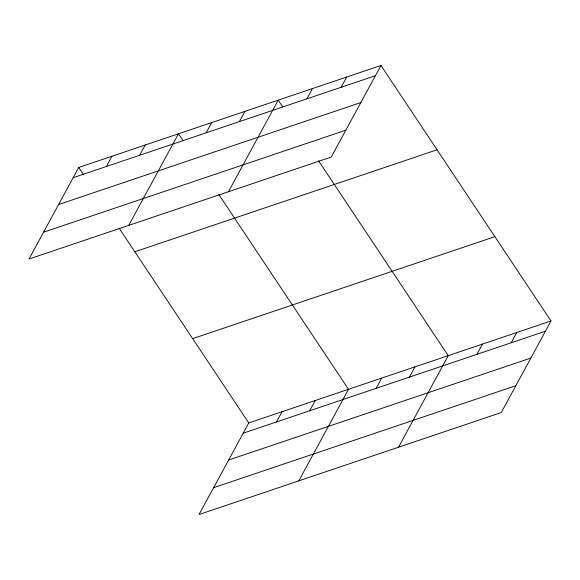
<?xml version="1.0" encoding="UTF-8"?>
<svg xmlns="http://www.w3.org/2000/svg" width="580" height="580" viewBox="0 0 580 580"><rect width="100%" height="100%" fill="white"/><g stroke="black" fill="none" stroke-linecap="round" stroke-linejoin="round"><path stroke-width="0.87" d="M380.959 65.475L78.721 167.46L29 259.028L331.238 157.049L380.959 65.475L551 320.972L501.279 412.539L199.042 514.525L248.762 422.95L551 320.972M106.401 166.482L111.962 156.237M139.649 155.266L145.21 145.022M128.738 225.374L178.459 133.806L182.888 140.462M206.139 132.827L211.7 122.59M239.388 121.612L244.948 111.367M228.476 191.719L278.197 100.151L282.627 106.807M306.885 98.839L312.453 88.595M341.142 87.283L346.702 77.038M276.442 421.979L282.01 411.735M309.691 410.763L315.252 400.519M298.78 480.871L348.5 389.296L218.819 194.452M376.188 388.325L381.749 378.08M409.429 377.109L414.99 366.864M398.518 447.216L448.238 355.642L318.558 160.798M476.934 354.329L482.495 344.085M511.183 342.773L516.744 332.529M73.16 177.705L375.398 75.719M58.587 204.537L360.825 102.559M43.572 232.188L345.81 130.21M134.835 251.771L437.074 149.792M192.647 338.64L494.885 236.662M243.201 433.195L545.439 331.216M228.629 460.034L530.867 358.056M213.614 487.686L515.852 385.7M78.721 167.46L83.643 174.856M119.081 228.107L248.762 422.95"/></g></svg>
